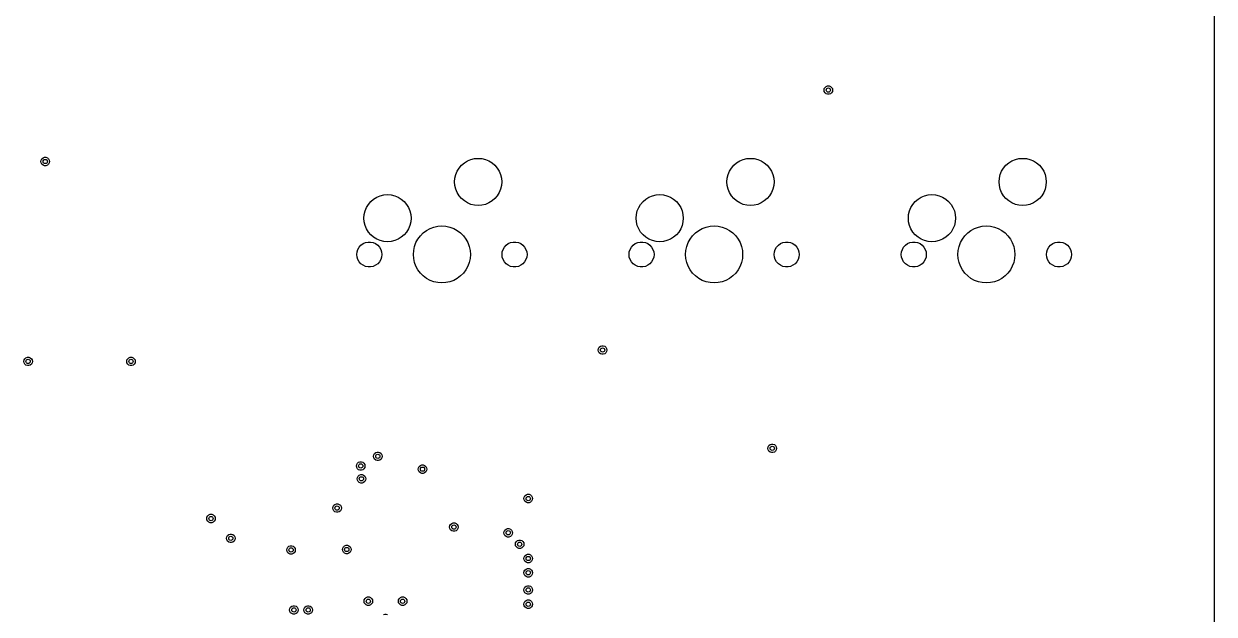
# Model space of a CAD drawing. Extents: x 101 to 518, y -308 to -134.
# Drawn here: x 434.9 to 518.2, y -224 to -182.7 of the extents above; entities that cross this region are included whole.
import ezdxf

# ---------------------------------------------------------------- set-up
doc = ezdxf.new("R2010")
doc.units = 0
doc.layers.add('BLACK', color=7, linetype='CONTINUOUS')

msp = doc.modelspace()

# ---------------------------------------------------------------- linework, layer by layer
at = {"layer": 'BLACK', "linetype": 'CONTINUOUS'}
for p, q in [((518.20974, -141.696311), (518.20974, -265.496311)), ((490.90974, -187.296311), (490.927832, -187.193705)), ((490.927832, -187.398917), (490.90974, -187.296311)), ((490.927832, -187.193705), (490.979927, -187.103475)), ((490.979927, -187.489147), (490.927832, -187.398917)), ((490.979927, -187.103475), (491.05974, -187.036503)), ((491.05974, -187.036503), (491.157646, -187.000869)), ((491.157646, -187.000869), (491.261834, -187.000869)), ((491.261834, -187.000869), (491.35974, -187.036503)), ((491.35974, -187.036503), (491.439553, -187.103475)), ((491.439553, -187.103475), (491.491648, -187.193705)), ((491.491648, -187.398917), (491.439553, -187.489147)), ((491.491648, -187.193705), (491.50974, -187.296311)), ((491.50974, -187.296311), (491.491648, -187.398917)), ((491.05974, -187.556119), (490.979927, -187.489147)), ((491.157646, -187.591753), (491.05974, -187.556119)), ((491.261834, -187.591753), (491.157646, -187.591753)), ((491.35974, -187.556119), (491.261834, -187.591753)), ((491.439553, -187.489147), (491.35974, -187.556119)), ((436.10974, -192.296311), (436.127832, -192.193705)), ((436.127832, -192.398917), (436.10974, -192.296311)), ((436.127832, -192.193705), (436.179927, -192.103475)), ((436.179927, -192.489147), (436.127832, -192.398917)), ((436.179927, -192.103475), (436.25974, -192.036503)), ((436.25974, -192.036503), (436.357646, -192.000869)), ((436.357646, -192.000869), (436.461834, -192.000869)), ((436.461834, -192.000869), (436.55974, -192.036503)), ((436.55974, -192.036503), (436.639553, -192.103475)), ((436.639553, -192.103475), (436.691648, -192.193705)), ((436.691648, -192.398917), (436.639553, -192.489147)), ((436.691648, -192.193705), (436.70974, -192.296311)), ((436.70974, -192.296311), (436.691648, -192.398917)), ((465.540922, -192.559827), (465.737802, -192.391675)), ((465.737802, -192.391675), (465.958564, -192.256392)), ((465.958564, -192.256392), (466.19777, -192.15731)), ((466.19777, -192.15731), (466.449531, -192.096867)), ((466.449531, -192.096867), (466.707648, -192.076553)), ((466.707648, -192.076553), (466.965765, -192.096867)), ((466.965765, -192.096867), (467.217526, -192.15731)), ((467.217526, -192.15731), (467.456732, -192.256392)), ((467.456732, -192.256392), (467.677494, -192.391675)), ((467.677494, -192.391675), (467.874374, -192.559827)), ((484.590922, -192.559827), (484.787802, -192.391675)), ((484.787802, -192.391675), (485.008564, -192.256392)), ((485.008564, -192.256392), (485.24777, -192.15731)), ((485.24777, -192.15731), (485.499531, -192.096867)), ((485.499531, -192.096867), (485.757648, -192.076553)), ((485.757648, -192.076553), (486.015765, -192.096867)), ((486.015765, -192.096867), (486.267526, -192.15731)), ((486.267526, -192.15731), (486.506732, -192.256392)), ((486.506732, -192.256392), (486.727494, -192.391675)), ((486.727494, -192.391675), (486.924374, -192.559827)), ((503.640922, -192.559827), (503.837802, -192.391675)), ((503.837802, -192.391675), (504.058564, -192.256392)), ((504.058564, -192.256392), (504.29777, -192.15731)), ((504.29777, -192.15731), (504.549531, -192.096867)), ((504.549531, -192.096867), (504.807648, -192.076553)), ((504.807648, -192.076553), (505.065765, -192.096867)), ((505.065765, -192.096867), (505.317526, -192.15731)), ((505.317526, -192.15731), (505.556732, -192.256392)), ((505.556732, -192.256392), (505.777494, -192.391675)), ((505.777494, -192.391675), (505.974374, -192.559827)), ((436.25974, -192.556119), (436.179927, -192.489147)), ((436.357646, -192.591753), (436.25974, -192.556119)), ((436.461834, -192.591753), (436.357646, -192.591753)), ((436.55974, -192.556119), (436.461834, -192.591753)), ((436.639553, -192.489147), (436.55974, -192.556119)), ((465.077962, -193.468436), (465.138405, -193.216675)), ((465.138405, -193.216675), (465.237487, -192.977469)), ((465.237487, -192.977469), (465.37277, -192.756707)), ((465.37277, -192.756707), (465.540922, -192.559827)), ((467.874374, -192.559827), (468.042526, -192.756707)), ((468.042526, -192.756707), (468.177809, -192.977469)), ((468.177809, -192.977469), (468.276891, -193.216675)), ((468.276891, -193.216675), (468.337334, -193.468436)), ((484.127962, -193.468436), (484.188405, -193.216675)), ((484.188405, -193.216675), (484.287487, -192.977469)), ((484.287487, -192.977469), (484.42277, -192.756707)), ((484.42277, -192.756707), (484.590922, -192.559827)), ((486.924374, -192.559827), (487.092526, -192.756707)), ((487.092526, -192.756707), (487.227809, -192.977469)), ((487.227809, -192.977469), (487.326891, -193.216675)), ((487.326891, -193.216675), (487.387334, -193.468436)), ((503.177962, -193.468436), (503.238405, -193.216675)), ((503.238405, -193.216675), (503.337487, -192.977469)), ((503.337487, -192.977469), (503.47277, -192.756707)), ((503.47277, -192.756707), (503.640922, -192.559827)), ((505.974374, -192.559827), (506.142526, -192.756707)), ((506.142526, -192.756707), (506.277809, -192.977469)), ((506.277809, -192.977469), (506.376891, -193.216675)), ((506.376891, -193.216675), (506.437334, -193.468436)), ((465.057648, -193.726553), (465.077962, -193.468436)), ((465.077962, -193.98467), (465.057648, -193.726553)), ((465.138405, -194.236431), (465.077962, -193.98467)), ((468.337334, -193.98467), (468.276891, -194.236431)), ((468.337334, -193.468436), (468.357648, -193.726553)), ((468.357648, -193.726553), (468.337334, -193.98467)), ((484.107648, -193.726553), (484.127962, -193.468436)), ((484.127962, -193.98467), (484.107648, -193.726553)), ((484.188405, -194.236431), (484.127962, -193.98467)), ((487.387334, -193.98467), (487.326891, -194.236431)), ((487.387334, -193.468436), (487.407648, -193.726553)), ((487.407648, -193.726553), (487.387334, -193.98467)), ((503.157648, -193.726553), (503.177962, -193.468436)), ((503.177962, -193.98467), (503.157648, -193.726553)), ((503.238405, -194.236431), (503.177962, -193.98467)), ((506.437334, -193.98467), (506.376891, -194.236431)), ((506.437334, -193.468436), (506.457648, -193.726553)), ((506.457648, -193.726553), (506.437334, -193.98467)), ((459.387802, -194.931675), (459.608564, -194.796392)), ((459.608564, -194.796392), (459.84777, -194.69731)), ((459.84777, -194.69731), (460.099531, -194.636867)), ((460.099531, -194.636867), (460.357648, -194.616553)), ((460.357648, -194.616553), (460.615765, -194.636867)), ((460.615765, -194.636867), (460.867526, -194.69731)), ((460.867526, -194.69731), (461.106732, -194.796392)), ((461.106732, -194.796392), (461.327494, -194.931675)), ((465.237487, -194.475637), (465.138405, -194.236431)), ((465.37277, -194.696399), (465.237487, -194.475637)), ((465.540922, -194.893279), (465.37277, -194.696399)), ((465.737802, -195.061431), (465.540922, -194.893279)), ((467.874374, -194.893279), (467.677494, -195.061431)), ((468.042526, -194.696399), (467.874374, -194.893279)), ((468.177809, -194.475637), (468.042526, -194.696399)), ((468.276891, -194.236431), (468.177809, -194.475637)), ((478.437802, -194.931675), (478.658564, -194.796392)), ((478.658564, -194.796392), (478.89777, -194.69731)), ((478.89777, -194.69731), (479.149531, -194.636867)), ((479.149531, -194.636867), (479.407648, -194.616553)), ((479.407648, -194.616553), (479.665765, -194.636867)), ((479.665765, -194.636867), (479.917526, -194.69731)), ((479.917526, -194.69731), (480.156732, -194.796392)), ((480.156732, -194.796392), (480.377494, -194.931675)), ((484.287487, -194.475637), (484.188405, -194.236431)), ((484.42277, -194.696399), (484.287487, -194.475637)), ((484.590922, -194.893279), (484.42277, -194.696399)), ((484.787802, -195.061431), (484.590922, -194.893279)), ((486.924374, -194.893279), (486.727494, -195.061431)), ((487.092526, -194.696399), (486.924374, -194.893279)), ((487.227809, -194.475637), (487.092526, -194.696399)), ((487.326891, -194.236431), (487.227809, -194.475637)), ((497.487802, -194.931675), (497.708564, -194.796392)), ((497.708564, -194.796392), (497.94777, -194.69731)), ((497.94777, -194.69731), (498.199531, -194.636867)), ((498.199531, -194.636867), (498.457648, -194.616553)), ((498.457648, -194.616553), (498.715765, -194.636867)), ((498.715765, -194.636867), (498.967526, -194.69731)), ((498.967526, -194.69731), (499.206732, -194.796392)), ((499.206732, -194.796392), (499.427494, -194.931675)), ((503.337487, -194.475637), (503.238405, -194.236431)), ((503.47277, -194.696399), (503.337487, -194.475637)), ((503.640922, -194.893279), (503.47277, -194.696399)), ((503.837802, -195.061431), (503.640922, -194.893279)), ((505.974374, -194.893279), (505.777494, -195.061431)), ((506.142526, -194.696399), (505.974374, -194.893279)), ((506.277809, -194.475637), (506.142526, -194.696399)), ((506.376891, -194.236431), (506.277809, -194.475637)), ((458.788405, -195.756675), (458.887487, -195.517469)), ((458.887487, -195.517469), (459.02277, -195.296707)), ((459.02277, -195.296707), (459.190922, -195.099827)), ((459.190922, -195.099827), (459.387802, -194.931675)), ((461.327494, -194.931675), (461.524374, -195.099827)), ((461.524374, -195.099827), (461.692526, -195.296707)), ((461.692526, -195.296707), (461.827809, -195.517469)), ((461.827809, -195.517469), (461.926891, -195.756675)), ((465.958564, -195.196714), (465.737802, -195.061431)), ((466.19777, -195.295796), (465.958564, -195.196714)), ((466.449531, -195.356239), (466.19777, -195.295796)), ((466.707648, -195.376553), (466.449531, -195.356239)), ((466.965765, -195.356239), (466.707648, -195.376553)), ((467.217526, -195.295796), (466.965765, -195.356239)), ((467.456732, -195.196714), (467.217526, -195.295796)), ((467.677494, -195.061431), (467.456732, -195.196714)), ((477.838405, -195.756675), (477.937487, -195.517469)), ((477.937487, -195.517469), (478.07277, -195.296707)), ((478.07277, -195.296707), (478.240922, -195.099827)), ((478.240922, -195.099827), (478.437802, -194.931675)), ((480.377494, -194.931675), (480.574374, -195.099827)), ((480.574374, -195.099827), (480.742526, -195.296707)), ((480.742526, -195.296707), (480.877809, -195.517469)), ((480.877809, -195.517469), (480.976891, -195.756675)), ((485.008564, -195.196714), (484.787802, -195.061431)), ((485.24777, -195.295796), (485.008564, -195.196714)), ((485.499531, -195.356239), (485.24777, -195.295796)), ((485.757648, -195.376553), (485.499531, -195.356239)), ((486.015765, -195.356239), (485.757648, -195.376553)), ((486.267526, -195.295796), (486.015765, -195.356239)), ((486.506732, -195.196714), (486.267526, -195.295796)), ((486.727494, -195.061431), (486.506732, -195.196714)), ((496.888405, -195.756675), (496.987487, -195.517469)), ((496.987487, -195.517469), (497.12277, -195.296707)), ((497.12277, -195.296707), (497.290922, -195.099827)), ((497.290922, -195.099827), (497.487802, -194.931675)), ((499.427494, -194.931675), (499.624374, -195.099827)), ((499.624374, -195.099827), (499.792526, -195.296707)), ((499.792526, -195.296707), (499.927809, -195.517469)), ((499.927809, -195.517469), (500.026891, -195.756675)), ((504.058564, -195.196714), (503.837802, -195.061431)), ((504.29777, -195.295796), (504.058564, -195.196714)), ((504.549531, -195.356239), (504.29777, -195.295796)), ((504.807648, -195.376553), (504.549531, -195.356239)), ((505.065765, -195.356239), (504.807648, -195.376553)), ((505.317526, -195.295796), (505.065765, -195.356239)), ((505.556732, -195.196714), (505.317526, -195.295796)), ((505.777494, -195.061431), (505.556732, -195.196714)), ((458.707648, -196.266553), (458.727962, -196.008436)), ((458.727962, -196.52467), (458.707648, -196.266553)), ((458.727962, -196.008436), (458.788405, -195.756675)), ((458.788405, -196.776431), (458.727962, -196.52467)), ((461.926891, -195.756675), (461.987334, -196.008436)), ((461.987334, -196.52467), (461.926891, -196.776431)), ((461.987334, -196.008436), (462.007648, -196.266553)), ((462.007648, -196.266553), (461.987334, -196.52467)), ((477.757648, -196.266553), (477.777962, -196.008436)), ((477.777962, -196.52467), (477.757648, -196.266553)), ((477.777962, -196.008436), (477.838405, -195.756675)), ((477.838405, -196.776431), (477.777962, -196.52467)), ((480.976891, -195.756675), (481.037334, -196.008436)), ((481.037334, -196.52467), (480.976891, -196.776431)), ((481.037334, -196.008436), (481.057648, -196.266553)), ((481.057648, -196.266553), (481.037334, -196.52467)), ((496.807648, -196.266553), (496.827962, -196.008436)), ((496.827962, -196.52467), (496.807648, -196.266553)), ((496.827962, -196.008436), (496.888405, -195.756675)), ((496.888405, -196.776431), (496.827962, -196.52467)), ((500.026891, -195.756675), (500.087334, -196.008436)), ((500.087334, -196.52467), (500.026891, -196.776431)), ((500.087334, -196.008436), (500.107648, -196.266553)), ((500.107648, -196.266553), (500.087334, -196.52467)), ((458.887487, -197.015637), (458.788405, -196.776431)), ((459.02277, -197.236399), (458.887487, -197.015637)), ((459.190922, -197.433279), (459.02277, -197.236399)), ((461.692526, -197.236399), (461.524374, -197.433279)), ((461.827809, -197.015637), (461.692526, -197.236399)), ((461.926891, -196.776431), (461.827809, -197.015637)), ((462.660759, -197.500826), (462.861921, -197.299664)), ((462.861921, -197.299664), (463.089664, -197.129178)), ((463.089664, -197.129178), (463.339352, -196.992838)), ((463.339352, -196.992838), (463.605901, -196.89342)), ((463.605901, -196.89342), (463.883886, -196.832948)), ((463.883886, -196.832948), (464.167648, -196.812653)), ((464.167648, -196.812653), (464.45141, -196.832948)), ((464.45141, -196.832948), (464.729395, -196.89342)), ((464.729395, -196.89342), (464.995944, -196.992838)), ((464.995944, -196.992838), (465.245632, -197.129178)), ((465.245632, -197.129178), (465.473375, -197.299664)), ((465.473375, -197.299664), (465.674537, -197.500826)), ((477.937487, -197.015637), (477.838405, -196.776431)), ((478.07277, -197.236399), (477.937487, -197.015637)), ((478.240922, -197.433279), (478.07277, -197.236399)), ((480.742526, -197.236399), (480.574374, -197.433279)), ((480.877809, -197.015637), (480.742526, -197.236399)), ((480.976891, -196.776431), (480.877809, -197.015637)), ((481.710759, -197.500826), (481.911921, -197.299664)), ((481.911921, -197.299664), (482.139664, -197.129178)), ((482.139664, -197.129178), (482.389352, -196.992838)), ((482.389352, -196.992838), (482.655901, -196.89342)), ((482.655901, -196.89342), (482.933886, -196.832948)), ((482.933886, -196.832948), (483.217648, -196.812653)), ((483.217648, -196.812653), (483.50141, -196.832948)), ((483.50141, -196.832948), (483.779395, -196.89342)), ((483.779395, -196.89342), (484.045944, -196.992838)), ((484.045944, -196.992838), (484.295632, -197.129178)), ((484.295632, -197.129178), (484.523375, -197.299664)), ((484.523375, -197.299664), (484.724537, -197.500826)), ((496.987487, -197.015637), (496.888405, -196.776431)), ((497.12277, -197.236399), (496.987487, -197.015637)), ((497.290922, -197.433279), (497.12277, -197.236399)), ((499.792526, -197.236399), (499.624374, -197.433279)), ((499.927809, -197.015637), (499.792526, -197.236399)), ((500.026891, -196.776431), (499.927809, -197.015637)), ((500.760759, -197.500826), (500.961921, -197.299664)), ((500.961921, -197.299664), (501.189664, -197.129178)), ((501.189664, -197.129178), (501.439352, -196.992838)), ((501.439352, -196.992838), (501.705901, -196.89342)), ((501.705901, -196.89342), (501.983886, -196.832948)), ((501.983886, -196.832948), (502.267648, -196.812653)), ((502.267648, -196.812653), (502.55141, -196.832948)), ((502.55141, -196.832948), (502.829395, -196.89342)), ((502.829395, -196.89342), (503.095944, -196.992838)), ((503.095944, -196.992838), (503.345632, -197.129178)), ((503.345632, -197.129178), (503.573375, -197.299664)), ((503.573375, -197.299664), (503.774537, -197.500826)), ((458.379758, -198.292241), (458.502159, -198.156301)), ((458.502159, -198.156301), (458.650148, -198.048781)), ((458.650148, -198.048781), (458.817258, -197.974379)), ((458.817258, -197.974379), (458.996186, -197.936346)), ((458.996186, -197.936346), (459.17911, -197.936346)), ((459.17911, -197.936346), (459.358038, -197.974379)), ((459.387802, -197.601431), (459.190922, -197.433279)), ((459.358038, -197.974379), (459.525148, -198.048781)), ((459.608564, -197.736714), (459.387802, -197.601431)), ((459.525148, -198.048781), (459.673137, -198.156301)), ((459.84777, -197.835796), (459.608564, -197.736714)), ((459.673137, -198.156301), (459.795538, -198.292241)), ((460.099531, -197.896239), (459.84777, -197.835796)), ((460.357648, -197.916553), (460.099531, -197.896239)), ((460.615765, -197.896239), (460.357648, -197.916553)), ((460.867526, -197.835796), (460.615765, -197.896239)), ((461.106732, -197.736714), (460.867526, -197.835796)), ((461.327494, -197.601431), (461.106732, -197.736714)), ((461.524374, -197.433279), (461.327494, -197.601431)), ((462.194043, -198.522791), (462.254515, -198.244806)), ((462.254515, -198.244806), (462.353933, -197.978257)), ((462.353933, -197.978257), (462.490273, -197.728569)), ((462.490273, -197.728569), (462.660759, -197.500826)), ((465.674537, -197.500826), (465.845023, -197.728569)), ((465.845023, -197.728569), (465.981363, -197.978257)), ((465.981363, -197.978257), (466.080781, -198.244806)), ((466.080781, -198.244806), (466.141253, -198.522791)), ((468.539758, -198.292241), (468.662159, -198.156301)), ((468.662159, -198.156301), (468.810148, -198.048781)), ((468.810148, -198.048781), (468.977258, -197.974379)), ((468.977258, -197.974379), (469.156186, -197.936346)), ((469.156186, -197.936346), (469.33911, -197.936346)), ((469.33911, -197.936346), (469.518038, -197.974379)), ((469.518038, -197.974379), (469.685148, -198.048781)), ((469.685148, -198.048781), (469.833137, -198.156301)), ((469.833137, -198.156301), (469.955538, -198.292241)), ((477.429758, -198.292241), (477.552159, -198.156301)), ((477.552159, -198.156301), (477.700148, -198.048781)), ((477.700148, -198.048781), (477.867258, -197.974379)), ((477.867258, -197.974379), (478.046186, -197.936346)), ((478.046186, -197.936346), (478.22911, -197.936346)), ((478.22911, -197.936346), (478.408038, -197.974379)), ((478.437802, -197.601431), (478.240922, -197.433279)), ((478.408038, -197.974379), (478.575148, -198.048781)), ((478.658564, -197.736714), (478.437802, -197.601431)), ((478.575148, -198.048781), (478.723137, -198.156301)), ((478.89777, -197.835796), (478.658564, -197.736714)), ((478.723137, -198.156301), (478.845538, -198.292241)), ((479.149531, -197.896239), (478.89777, -197.835796)), ((479.407648, -197.916553), (479.149531, -197.896239)), ((479.665765, -197.896239), (479.407648, -197.916553)), ((479.917526, -197.835796), (479.665765, -197.896239)), ((480.156732, -197.736714), (479.917526, -197.835796)), ((480.377494, -197.601431), (480.156732, -197.736714)), ((480.574374, -197.433279), (480.377494, -197.601431)), ((481.244043, -198.522791), (481.304515, -198.244806)), ((481.304515, -198.244806), (481.403933, -197.978257)), ((481.403933, -197.978257), (481.540273, -197.728569)), ((481.540273, -197.728569), (481.710759, -197.500826)), ((484.724537, -197.500826), (484.895023, -197.728569)), ((484.895023, -197.728569), (485.031363, -197.978257)), ((485.031363, -197.978257), (485.130781, -198.244806)), ((485.130781, -198.244806), (485.191253, -198.522791)), ((487.589758, -198.292241), (487.712159, -198.156301)), ((487.712159, -198.156301), (487.860148, -198.048781)), ((487.860148, -198.048781), (488.027258, -197.974379)), ((488.027258, -197.974379), (488.206186, -197.936346)), ((488.206186, -197.936346), (488.38911, -197.936346)), ((488.38911, -197.936346), (488.568038, -197.974379)), ((488.568038, -197.974379), (488.735148, -198.048781)), ((488.735148, -198.048781), (488.883137, -198.156301)), ((488.883137, -198.156301), (489.005538, -198.292241)), ((496.479758, -198.292241), (496.602159, -198.156301)), ((496.602159, -198.156301), (496.750148, -198.048781)), ((496.750148, -198.048781), (496.917258, -197.974379)), ((496.917258, -197.974379), (497.096186, -197.936346)), ((497.096186, -197.936346), (497.27911, -197.936346)), ((497.27911, -197.936346), (497.458038, -197.974379)), ((497.487802, -197.601431), (497.290922, -197.433279)), ((497.458038, -197.974379), (497.625148, -198.048781)), ((497.708564, -197.736714), (497.487802, -197.601431)), ((497.625148, -198.048781), (497.773137, -198.156301)), ((497.94777, -197.835796), (497.708564, -197.736714)), ((497.773137, -198.156301), (497.895538, -198.292241)), ((498.199531, -197.896239), (497.94777, -197.835796)), ((498.457648, -197.916553), (498.199531, -197.896239)), ((498.715765, -197.896239), (498.457648, -197.916553)), ((498.967526, -197.835796), (498.715765, -197.896239)), ((499.206732, -197.736714), (498.967526, -197.835796)), ((499.427494, -197.601431), (499.206732, -197.736714)), ((499.624374, -197.433279), (499.427494, -197.601431)), ((500.294043, -198.522791), (500.354515, -198.244806)), ((500.354515, -198.244806), (500.453933, -197.978257)), ((500.453933, -197.978257), (500.590273, -197.728569)), ((500.590273, -197.728569), (500.760759, -197.500826)), ((503.774537, -197.500826), (503.945023, -197.728569)), ((503.945023, -197.728569), (504.081363, -197.978257)), ((504.081363, -197.978257), (504.180781, -198.244806)), ((504.180781, -198.244806), (504.241253, -198.522791)), ((506.639758, -198.292241), (506.762159, -198.156301)), ((506.762159, -198.156301), (506.910148, -198.048781)), ((506.910148, -198.048781), (507.077258, -197.974379)), ((507.077258, -197.974379), (507.256186, -197.936346)), ((507.256186, -197.936346), (507.43911, -197.936346)), ((507.43911, -197.936346), (507.618038, -197.974379)), ((507.618038, -197.974379), (507.785148, -198.048781)), ((507.785148, -198.048781), (507.933137, -198.156301)), ((507.933137, -198.156301), (508.055538, -198.292241)), ((458.212648, -198.806553), (458.231769, -198.62463)), ((458.231769, -198.988476), (458.212648, -198.806553)), ((458.231769, -198.62463), (458.288296, -198.450658)), ((458.288296, -199.162448), (458.231769, -198.988476)), ((458.288296, -198.450658), (458.379758, -198.292241)), ((459.795538, -198.292241), (459.887, -198.450658)), ((459.887, -198.450658), (459.943527, -198.62463)), ((459.943527, -198.988476), (459.887, -199.162448)), ((459.943527, -198.62463), (459.962648, -198.806553)), ((459.962648, -198.806553), (459.943527, -198.988476)), ((462.173748, -198.806553), (462.194043, -198.522791)), ((462.194043, -199.090315), (462.173748, -198.806553)), ((466.141253, -198.522791), (466.161548, -198.806553)), ((466.161548, -198.806553), (466.141253, -199.090315)), ((468.372648, -198.806553), (468.391769, -198.62463)), ((468.391769, -198.988476), (468.372648, -198.806553)), ((468.391769, -198.62463), (468.448296, -198.450658)), ((468.448296, -199.162448), (468.391769, -198.988476)), ((468.448296, -198.450658), (468.539758, -198.292241)), ((469.955538, -198.292241), (470.047, -198.450658)), ((470.047, -198.450658), (470.103527, -198.62463)), ((470.103527, -198.988476), (470.047, -199.162448)), ((470.103527, -198.62463), (470.122648, -198.806553)), ((470.122648, -198.806553), (470.103527, -198.988476)), ((477.262648, -198.806553), (477.281769, -198.62463)), ((477.281769, -198.988476), (477.262648, -198.806553)), ((477.281769, -198.62463), (477.338296, -198.450658)), ((477.338296, -199.162448), (477.281769, -198.988476)), ((477.338296, -198.450658), (477.429758, -198.292241)), ((478.845538, -198.292241), (478.937, -198.450658)), ((478.937, -198.450658), (478.993527, -198.62463)), ((478.993527, -198.988476), (478.937, -199.162448)), ((478.993527, -198.62463), (479.012648, -198.806553)), ((479.012648, -198.806553), (478.993527, -198.988476)), ((481.223748, -198.806553), (481.244043, -198.522791)), ((481.244043, -199.090315), (481.223748, -198.806553)), ((485.191253, -198.522791), (485.211548, -198.806553)), ((485.211548, -198.806553), (485.191253, -199.090315)), ((487.422648, -198.806553), (487.441769, -198.62463)), ((487.441769, -198.988476), (487.422648, -198.806553)), ((487.441769, -198.62463), (487.498296, -198.450658)), ((487.498296, -199.162448), (487.441769, -198.988476)), ((487.498296, -198.450658), (487.589758, -198.292241)), ((489.005538, -198.292241), (489.097, -198.450658)), ((489.097, -198.450658), (489.153527, -198.62463)), ((489.153527, -198.988476), (489.097, -199.162448)), ((489.153527, -198.62463), (489.172648, -198.806553)), ((489.172648, -198.806553), (489.153527, -198.988476)), ((496.312648, -198.806553), (496.331769, -198.62463)), ((496.331769, -198.988476), (496.312648, -198.806553)), ((496.331769, -198.62463), (496.388296, -198.450658)), ((496.388296, -199.162448), (496.331769, -198.988476)), ((496.388296, -198.450658), (496.479758, -198.292241)), ((497.895538, -198.292241), (497.987, -198.450658)), ((497.987, -198.450658), (498.043527, -198.62463)), ((498.043527, -198.988476), (497.987, -199.162448)), ((498.043527, -198.62463), (498.062648, -198.806553)), ((498.062648, -198.806553), (498.043527, -198.988476)), ((500.273748, -198.806553), (500.294043, -198.522791)), ((500.294043, -199.090315), (500.273748, -198.806553)), ((504.241253, -198.522791), (504.261548, -198.806553)), ((504.261548, -198.806553), (504.241253, -199.090315)), ((506.472648, -198.806553), (506.491769, -198.62463)), ((506.491769, -198.988476), (506.472648, -198.806553)), ((506.491769, -198.62463), (506.548296, -198.450658)), ((506.548296, -199.162448), (506.491769, -198.988476)), ((506.548296, -198.450658), (506.639758, -198.292241)), ((508.055538, -198.292241), (508.147, -198.450658)), ((508.147, -198.450658), (508.203527, -198.62463)), ((508.203527, -198.988476), (508.147, -199.162448)), ((508.203527, -198.62463), (508.222648, -198.806553)), ((508.222648, -198.806553), (508.203527, -198.988476)), ((458.379758, -199.320865), (458.288296, -199.162448)), ((458.502159, -199.456805), (458.379758, -199.320865)), ((458.650148, -199.564325), (458.502159, -199.456805)), ((458.817258, -199.638727), (458.650148, -199.564325)), ((458.996186, -199.67676), (458.817258, -199.638727)), ((459.17911, -199.67676), (458.996186, -199.67676)), ((459.358038, -199.638727), (459.17911, -199.67676)), ((459.525148, -199.564325), (459.358038, -199.638727)), ((459.673137, -199.456805), (459.525148, -199.564325)), ((459.795538, -199.320865), (459.673137, -199.456805)), ((459.887, -199.162448), (459.795538, -199.320865)), ((462.254515, -199.3683), (462.194043, -199.090315)), ((462.353933, -199.634849), (462.254515, -199.3683)), ((462.490273, -199.884537), (462.353933, -199.634849)), ((462.660759, -200.11228), (462.490273, -199.884537)), ((465.845023, -199.884537), (465.674537, -200.11228)), ((465.981363, -199.634849), (465.845023, -199.884537)), ((466.080781, -199.3683), (465.981363, -199.634849)), ((466.141253, -199.090315), (466.080781, -199.3683)), ((468.539758, -199.320865), (468.448296, -199.162448)), ((468.662159, -199.456805), (468.539758, -199.320865)), ((468.810148, -199.564325), (468.662159, -199.456805)), ((468.977258, -199.638727), (468.810148, -199.564325)), ((469.156186, -199.67676), (468.977258, -199.638727)), ((469.33911, -199.67676), (469.156186, -199.67676)), ((469.518038, -199.638727), (469.33911, -199.67676)), ((469.685148, -199.564325), (469.518038, -199.638727)), ((469.833137, -199.456805), (469.685148, -199.564325)), ((469.955538, -199.320865), (469.833137, -199.456805)), ((470.047, -199.162448), (469.955538, -199.320865)), ((477.429758, -199.320865), (477.338296, -199.162448)), ((477.552159, -199.456805), (477.429758, -199.320865)), ((477.700148, -199.564325), (477.552159, -199.456805)), ((477.867258, -199.638727), (477.700148, -199.564325)), ((478.046186, -199.67676), (477.867258, -199.638727)), ((478.22911, -199.67676), (478.046186, -199.67676)), ((478.408038, -199.638727), (478.22911, -199.67676)), ((478.575148, -199.564325), (478.408038, -199.638727)), ((478.723137, -199.456805), (478.575148, -199.564325)), ((478.845538, -199.320865), (478.723137, -199.456805)), ((478.937, -199.162448), (478.845538, -199.320865)), ((481.304515, -199.3683), (481.244043, -199.090315)), ((481.403933, -199.634849), (481.304515, -199.3683)), ((481.540273, -199.884537), (481.403933, -199.634849)), ((481.710759, -200.11228), (481.540273, -199.884537)), ((484.895023, -199.884537), (484.724537, -200.11228)), ((485.031363, -199.634849), (484.895023, -199.884537)), ((485.130781, -199.3683), (485.031363, -199.634849)), ((485.191253, -199.090315), (485.130781, -199.3683)), ((487.589758, -199.320865), (487.498296, -199.162448)), ((487.712159, -199.456805), (487.589758, -199.320865)), ((487.860148, -199.564325), (487.712159, -199.456805)), ((488.027258, -199.638727), (487.860148, -199.564325)), ((488.206186, -199.67676), (488.027258, -199.638727)), ((488.38911, -199.67676), (488.206186, -199.67676)), ((488.568038, -199.638727), (488.38911, -199.67676)), ((488.735148, -199.564325), (488.568038, -199.638727)), ((488.883137, -199.456805), (488.735148, -199.564325)), ((489.005538, -199.320865), (488.883137, -199.456805)), ((489.097, -199.162448), (489.005538, -199.320865)), ((496.479758, -199.320865), (496.388296, -199.162448)), ((496.602159, -199.456805), (496.479758, -199.320865)), ((496.750148, -199.564325), (496.602159, -199.456805)), ((496.917258, -199.638727), (496.750148, -199.564325)), ((497.096186, -199.67676), (496.917258, -199.638727)), ((497.27911, -199.67676), (497.096186, -199.67676)), ((497.458038, -199.638727), (497.27911, -199.67676)), ((497.625148, -199.564325), (497.458038, -199.638727)), ((497.773137, -199.456805), (497.625148, -199.564325)), ((497.895538, -199.320865), (497.773137, -199.456805)), ((497.987, -199.162448), (497.895538, -199.320865)), ((500.354515, -199.3683), (500.294043, -199.090315)), ((500.453933, -199.634849), (500.354515, -199.3683)), ((500.590273, -199.884537), (500.453933, -199.634849)), ((500.760759, -200.11228), (500.590273, -199.884537)), ((503.945023, -199.884537), (503.774537, -200.11228)), ((504.081363, -199.634849), (503.945023, -199.884537)), ((504.180781, -199.3683), (504.081363, -199.634849)), ((504.241253, -199.090315), (504.180781, -199.3683)), ((506.639758, -199.320865), (506.548296, -199.162448)), ((506.762159, -199.456805), (506.639758, -199.320865)), ((506.910148, -199.564325), (506.762159, -199.456805)), ((507.077258, -199.638727), (506.910148, -199.564325)), ((507.256186, -199.67676), (507.077258, -199.638727)), ((507.43911, -199.67676), (507.256186, -199.67676)), ((507.618038, -199.638727), (507.43911, -199.67676)), ((507.785148, -199.564325), (507.618038, -199.638727)), ((507.933137, -199.456805), (507.785148, -199.564325)), ((508.055538, -199.320865), (507.933137, -199.456805)), ((508.147, -199.162448), (508.055538, -199.320865)), ((462.861921, -200.313442), (462.660759, -200.11228)), ((463.089664, -200.483928), (462.861921, -200.313442)), ((463.339352, -200.620268), (463.089664, -200.483928)), ((463.605901, -200.719686), (463.339352, -200.620268)), ((463.883886, -200.780158), (463.605901, -200.719686)), ((464.729395, -200.719686), (464.45141, -200.780158)), ((464.995944, -200.620268), (464.729395, -200.719686)), ((465.245632, -200.483928), (464.995944, -200.620268)), ((465.473375, -200.313442), (465.245632, -200.483928)), ((465.674537, -200.11228), (465.473375, -200.313442)), ((481.911921, -200.313442), (481.710759, -200.11228)), ((482.139664, -200.483928), (481.911921, -200.313442)), ((482.389352, -200.620268), (482.139664, -200.483928)), ((482.655901, -200.719686), (482.389352, -200.620268)), ((482.933886, -200.780158), (482.655901, -200.719686)), ((483.779395, -200.719686), (483.50141, -200.780158)), ((484.045944, -200.620268), (483.779395, -200.719686)), ((484.295632, -200.483928), (484.045944, -200.620268)), ((484.523375, -200.313442), (484.295632, -200.483928)), ((484.724537, -200.11228), (484.523375, -200.313442)), ((500.961921, -200.313442), (500.760759, -200.11228)), ((501.189664, -200.483928), (500.961921, -200.313442)), ((501.439352, -200.620268), (501.189664, -200.483928)), ((501.705901, -200.719686), (501.439352, -200.620268)), ((501.983886, -200.780158), (501.705901, -200.719686)), ((502.829395, -200.719686), (502.55141, -200.780158)), ((503.095944, -200.620268), (502.829395, -200.719686)), ((503.345632, -200.483928), (503.095944, -200.620268)), ((503.573375, -200.313442), (503.345632, -200.483928)), ((503.774537, -200.11228), (503.573375, -200.313442)), ((464.167648, -200.800453), (463.883886, -200.780158)), ((464.45141, -200.780158), (464.167648, -200.800453)), ((483.217648, -200.800453), (482.933886, -200.780158)), ((483.50141, -200.780158), (483.217648, -200.800453)), ((502.267648, -200.800453), (501.983886, -200.780158)), ((502.55141, -200.780158), (502.267648, -200.800453)), ((475.10974, -205.496311), (475.127832, -205.393705)), ((475.127832, -205.598917), (475.10974, -205.496311)), ((475.127832, -205.393705), (475.179927, -205.303475)), ((475.179927, -205.689147), (475.127832, -205.598917)), ((475.179927, -205.303475), (475.25974, -205.236503)), ((475.25974, -205.756119), (475.179927, -205.689147)), ((475.25974, -205.236503), (475.357646, -205.200869)), ((475.357646, -205.200869), (475.461834, -205.200869)), ((475.461834, -205.200869), (475.55974, -205.236503)), ((475.55974, -205.236503), (475.639553, -205.303475)), ((475.639553, -205.689147), (475.55974, -205.756119)), ((475.639553, -205.303475), (475.691648, -205.393705)), ((475.691648, -205.598917), (475.639553, -205.689147)), ((475.691648, -205.393705), (475.70974, -205.496311)), ((475.70974, -205.496311), (475.691648, -205.598917)), ((434.90974, -206.296311), (434.927832, -206.193705)), ((434.927832, -206.398917), (434.90974, -206.296311)), ((434.927832, -206.193705), (434.979927, -206.103475)), ((434.979927, -206.489147), (434.927832, -206.398917)), ((434.979927, -206.103475), (435.05974, -206.036503)), ((435.05974, -206.556119), (434.979927, -206.489147)), ((435.05974, -206.036503), (435.157646, -206.000869)), ((435.157646, -206.591753), (435.05974, -206.556119)), ((435.157646, -206.000869), (435.261834, -206.000869)), ((435.261834, -206.000869), (435.35974, -206.036503)), ((435.35974, -206.556119), (435.261834, -206.591753)), ((435.35974, -206.036503), (435.439553, -206.103475)), ((435.439553, -206.489147), (435.35974, -206.556119)), ((435.439553, -206.103475), (435.491648, -206.193705)), ((435.491648, -206.398917), (435.439553, -206.489147)), ((435.491648, -206.193705), (435.50974, -206.296311)), ((435.50974, -206.296311), (435.491648, -206.398917)), ((442.10974, -206.296311), (442.127832, -206.193705)), ((442.127832, -206.398917), (442.10974, -206.296311)), ((442.127832, -206.193705), (442.179927, -206.103475)), ((442.179927, -206.489147), (442.127832, -206.398917)), ((442.179927, -206.103475), (442.25974, -206.036503)), ((442.25974, -206.556119), (442.179927, -206.489147)), ((442.25974, -206.036503), (442.357646, -206.000869)), ((442.357646, -206.591753), (442.25974, -206.556119)), ((442.357646, -206.000869), (442.461834, -206.000869)), ((442.461834, -206.000869), (442.55974, -206.036503)), ((442.55974, -206.556119), (442.461834, -206.591753)), ((442.55974, -206.036503), (442.639553, -206.103475)), ((442.639553, -206.489147), (442.55974, -206.556119)), ((442.639553, -206.103475), (442.691648, -206.193705)), ((442.691648, -206.398917), (442.639553, -206.489147)), ((442.691648, -206.193705), (442.70974, -206.296311)), ((442.70974, -206.296311), (442.691648, -206.398917)), ((475.357646, -205.791753), (475.25974, -205.756119)), ((475.461834, -205.791753), (475.357646, -205.791753)), ((475.55974, -205.756119), (475.461834, -205.791753)), ((435.261834, -206.591753), (435.157646, -206.591753)), ((442.461834, -206.591753), (442.357646, -206.591753)), ((486.982183, -212.382268), (487.000275, -212.279662)), ((487.000275, -212.484874), (486.982183, -212.382268)), ((487.000275, -212.279662), (487.05237, -212.189432)), ((487.05237, -212.189432), (487.132183, -212.12246)), ((487.132183, -212.12246), (487.230089, -212.086826)), ((487.230089, -212.086826), (487.334277, -212.086826)), ((487.334277, -212.086826), (487.432183, -212.12246)), ((487.432183, -212.12246), (487.511996, -212.189432)), ((487.511996, -212.189432), (487.564091, -212.279662)), ((487.564091, -212.279662), (487.582183, -212.382268)), ((487.582183, -212.382268), (487.564091, -212.484874)), ((459.382648, -212.94026), (459.40074, -212.837654)), ((459.40074, -213.042866), (459.382648, -212.94026)), ((459.40074, -212.837654), (459.452835, -212.747424)), ((459.452835, -213.133096), (459.40074, -213.042866)), ((459.452835, -212.747424), (459.532648, -212.680452)), ((459.532648, -213.200068), (459.452835, -213.133096)), ((459.532648, -212.680452), (459.630554, -212.644818)), ((459.630554, -213.235702), (459.532648, -213.200068)), ((459.630554, -212.644818), (459.734742, -212.644818)), ((459.734742, -213.235702), (459.630554, -213.235702)), ((459.734742, -212.644818), (459.832648, -212.680452)), ((459.832648, -213.200068), (459.734742, -213.235702)), ((459.832648, -212.680452), (459.912461, -212.747424)), ((459.912461, -213.133096), (459.832648, -213.200068)), ((459.912461, -212.747424), (459.964556, -212.837654)), ((459.964556, -213.042866), (459.912461, -213.133096)), ((459.964556, -212.837654), (459.982648, -212.94026)), ((459.982648, -212.94026), (459.964556, -213.042866)), ((487.05237, -212.575104), (487.000275, -212.484874)), ((487.132183, -212.642076), (487.05237, -212.575104)), ((487.230089, -212.67771), (487.132183, -212.642076)), ((487.334277, -212.67771), (487.230089, -212.67771)), ((487.432183, -212.642076), (487.334277, -212.67771)), ((487.511996, -212.575104), (487.432183, -212.642076)), ((487.564091, -212.484874), (487.511996, -212.575104)), ((458.18474, -213.61526), (458.202832, -213.512654)), ((458.202832, -213.717866), (458.18474, -213.61526)), ((458.202832, -213.512654), (458.254927, -213.422424)), ((458.254927, -213.808096), (458.202832, -213.717866)), ((458.254927, -213.422424), (458.33474, -213.355452)), ((458.33474, -213.875068), (458.254927, -213.808096)), ((458.33474, -213.355452), (458.432646, -213.319818)), ((458.432646, -213.910702), (458.33474, -213.875068)), ((458.432646, -213.319818), (458.536834, -213.319818)), ((458.536834, -213.910702), (458.432646, -213.910702)), ((458.536834, -213.319818), (458.63474, -213.355452)), ((458.63474, -213.875068), (458.536834, -213.910702)), ((458.63474, -213.355452), (458.714553, -213.422424)), ((458.714553, -213.808096), (458.63474, -213.875068)), ((458.714553, -213.422424), (458.766648, -213.512654)), ((458.766648, -213.717866), (458.714553, -213.808096)), ((458.766648, -213.512654), (458.78474, -213.61526)), ((458.78474, -213.61526), (458.766648, -213.717866)), ((462.50974, -213.84026), (462.527832, -213.737654)), ((462.527832, -213.942866), (462.50974, -213.84026)), ((462.527832, -213.737654), (462.579927, -213.647424)), ((462.579927, -214.033096), (462.527832, -213.942866)), ((462.579927, -213.647424), (462.65974, -213.580452)), ((462.65974, -214.100068), (462.579927, -214.033096)), ((462.65974, -213.580452), (462.757646, -213.544818)), ((462.757646, -213.544818), (462.861834, -213.544818)), ((462.861834, -213.544818), (462.95974, -213.580452)), ((462.95974, -213.580452), (463.039553, -213.647424)), ((463.039553, -214.033096), (462.95974, -214.100068)), ((463.039553, -213.647424), (463.091648, -213.737654)), ((463.091648, -213.942866), (463.039553, -214.033096)), ((463.091648, -213.737654), (463.10974, -213.84026)), ((463.10974, -213.84026), (463.091648, -213.942866)), ((458.23474, -214.51526), (458.252832, -214.412654)), ((458.252832, -214.617866), (458.23474, -214.51526)), ((458.252832, -214.412654), (458.304927, -214.322424)), ((458.304927, -214.708096), (458.252832, -214.617866)), ((458.304927, -214.322424), (458.38474, -214.255452)), ((458.38474, -214.775068), (458.304927, -214.708096)), ((458.38474, -214.255452), (458.482646, -214.219818)), ((458.482646, -214.810702), (458.38474, -214.775068)), ((458.482646, -214.219818), (458.586834, -214.219818)), ((458.586834, -214.810702), (458.482646, -214.810702)), ((458.586834, -214.219818), (458.68474, -214.255452)), ((458.68474, -214.775068), (458.586834, -214.810702)), ((458.68474, -214.255452), (458.764553, -214.322424)), ((458.764553, -214.708096), (458.68474, -214.775068)), ((458.764553, -214.322424), (458.816648, -214.412654)), ((458.816648, -214.617866), (458.764553, -214.708096)), ((458.816648, -214.412654), (458.83474, -214.51526)), ((458.83474, -214.51526), (458.816648, -214.617866)), ((462.757646, -214.135702), (462.65974, -214.100068)), ((462.861834, -214.135702), (462.757646, -214.135702)), ((462.95974, -214.100068), (462.861834, -214.135702)), ((469.927832, -215.793705), (469.979927, -215.703475)), ((469.979927, -215.703475), (470.05974, -215.636503)), ((470.05974, -215.636503), (470.157646, -215.600869)), ((470.157646, -215.600869), (470.261834, -215.600869)), ((470.261834, -215.600869), (470.35974, -215.636503)), ((470.35974, -215.636503), (470.439553, -215.703475)), ((470.439553, -215.703475), (470.491648, -215.793705)), ((456.53474, -216.56526), (456.552832, -216.462654)), ((456.552832, -216.667866), (456.53474, -216.56526)), ((456.552832, -216.462654), (456.604927, -216.372424)), ((456.604927, -216.372424), (456.68474, -216.305452)), ((456.68474, -216.305452), (456.782646, -216.269818)), ((456.782646, -216.269818), (456.886834, -216.269818)), ((456.886834, -216.269818), (456.98474, -216.305452)), ((456.98474, -216.305452), (457.064553, -216.372424)), ((457.064553, -216.372424), (457.116648, -216.462654)), ((457.116648, -216.462654), (457.13474, -216.56526)), ((457.13474, -216.56526), (457.116648, -216.667866)), ((469.90974, -215.896311), (469.927832, -215.793705)), ((469.927832, -215.998917), (469.90974, -215.896311)), ((469.979927, -216.089147), (469.927832, -215.998917)), ((470.05974, -216.156119), (469.979927, -216.089147)), ((470.157646, -216.191753), (470.05974, -216.156119)), ((470.261834, -216.191753), (470.157646, -216.191753)), ((470.35974, -216.156119), (470.261834, -216.191753)), ((470.439553, -216.089147), (470.35974, -216.156119)), ((470.491648, -215.998917), (470.439553, -216.089147)), ((470.491648, -215.793705), (470.50974, -215.896311)), ((470.50974, -215.896311), (470.491648, -215.998917)), ((447.70974, -217.296311), (447.727832, -217.193705)), ((447.727832, -217.398917), (447.70974, -217.296311)), ((447.727832, -217.193705), (447.779927, -217.103475)), ((447.779927, -217.489147), (447.727832, -217.398917)), ((447.779927, -217.103475), (447.85974, -217.036503)), ((447.85974, -217.036503), (447.957646, -217.000869)), ((447.957646, -217.000869), (448.061834, -217.000869)), ((448.061834, -217.000869), (448.15974, -217.036503)), ((448.15974, -217.036503), (448.239553, -217.103475)), ((448.239553, -217.103475), (448.291648, -217.193705)), ((448.291648, -217.398917), (448.239553, -217.489147)), ((448.291648, -217.193705), (448.30974, -217.296311)), ((448.30974, -217.296311), (448.291648, -217.398917)), ((456.604927, -216.758096), (456.552832, -216.667866)), ((456.68474, -216.825068), (456.604927, -216.758096)), ((456.782646, -216.860702), (456.68474, -216.825068)), ((456.886834, -216.860702), (456.782646, -216.860702)), ((456.98474, -216.825068), (456.886834, -216.860702)), ((457.064553, -216.758096), (456.98474, -216.825068)), ((457.116648, -216.667866), (457.064553, -216.758096)), ((447.85974, -217.556119), (447.779927, -217.489147)), ((447.957646, -217.591753), (447.85974, -217.556119)), ((448.061834, -217.591753), (447.957646, -217.591753)), ((448.15974, -217.556119), (448.061834, -217.591753)), ((448.239553, -217.489147), (448.15974, -217.556119)), ((464.70974, -217.896311), (464.727832, -217.793705)), ((464.727832, -217.998917), (464.70974, -217.896311)), ((464.727832, -217.793705), (464.779927, -217.703475)), ((464.779927, -218.089147), (464.727832, -217.998917)), ((464.779927, -217.703475), (464.85974, -217.636503)), ((464.85974, -218.156119), (464.779927, -218.089147)), ((464.85974, -217.636503), (464.957646, -217.600869)), ((464.957646, -218.191753), (464.85974, -218.156119)), ((464.957646, -217.600869), (465.061834, -217.600869)), ((465.061834, -218.191753), (464.957646, -218.191753)), ((465.061834, -217.600869), (465.15974, -217.636503)), ((465.15974, -218.156119), (465.061834, -218.191753)), ((465.15974, -217.636503), (465.239553, -217.703475)), ((465.239553, -218.089147), (465.15974, -218.156119)), ((465.239553, -217.703475), (465.291648, -217.793705)), ((465.291648, -217.998917), (465.239553, -218.089147)), ((465.291648, -217.793705), (465.30974, -217.896311)), ((465.30974, -217.896311), (465.291648, -217.998917)), ((468.50974, -218.296311), (468.527832, -218.193705)), ((468.527832, -218.193705), (468.579927, -218.103475)), ((468.579927, -218.103475), (468.65974, -218.036503)), ((468.65974, -218.036503), (468.757646, -218.000869)), ((468.757646, -218.000869), (468.861834, -218.000869)), ((468.861834, -218.000869), (468.95974, -218.036503)), ((468.95974, -218.036503), (469.039553, -218.103475)), ((469.039553, -218.103475), (469.091648, -218.193705)), ((469.091648, -218.193705), (469.10974, -218.296311)), ((449.095526, -218.682097), (449.113618, -218.579491)), ((449.113618, -218.784703), (449.095526, -218.682097)), ((449.113618, -218.579491), (449.165713, -218.489261)), ((449.165713, -218.874933), (449.113618, -218.784703)), ((449.165713, -218.489261), (449.245526, -218.422289)), ((449.245526, -218.941905), (449.165713, -218.874933)), ((449.245526, -218.422289), (449.343432, -218.386655)), ((449.343432, -218.977539), (449.245526, -218.941905)), ((449.343432, -218.386655), (449.44762, -218.386655)), ((449.44762, -218.977539), (449.343432, -218.977539)), ((449.44762, -218.386655), (449.545526, -218.422289)), ((449.545526, -218.941905), (449.44762, -218.977539)), ((449.545526, -218.422289), (449.625339, -218.489261)), ((449.625339, -218.874933), (449.545526, -218.941905)), ((449.625339, -218.489261), (449.677434, -218.579491)), ((449.677434, -218.784703), (449.625339, -218.874933)), ((449.677434, -218.579491), (449.695526, -218.682097)), ((449.695526, -218.682097), (449.677434, -218.784703)), ((468.527832, -218.398917), (468.50974, -218.296311)), ((468.579927, -218.489147), (468.527832, -218.398917)), ((468.65974, -218.556119), (468.579927, -218.489147)), ((468.757646, -218.591753), (468.65974, -218.556119)), ((468.861834, -218.591753), (468.757646, -218.591753)), ((468.95974, -218.556119), (468.861834, -218.591753)), ((469.039553, -218.489147), (468.95974, -218.556119)), ((469.091648, -218.398917), (469.039553, -218.489147)), ((469.10974, -218.296311), (469.091648, -218.398917)), ((469.30974, -219.096311), (469.327832, -218.993705)), ((469.327832, -218.993705), (469.379927, -218.903475)), ((469.379927, -218.903475), (469.45974, -218.836503)), ((469.45974, -218.836503), (469.557646, -218.800869)), ((469.557646, -218.800869), (469.661834, -218.800869)), ((469.661834, -218.800869), (469.75974, -218.836503)), ((469.75974, -218.836503), (469.839553, -218.903475)), ((469.839553, -218.903475), (469.891648, -218.993705)), ((469.891648, -218.993705), (469.90974, -219.096311)), ((453.30974, -219.496311), (453.327832, -219.393705)), ((453.327832, -219.598917), (453.30974, -219.496311)), ((453.327832, -219.393705), (453.379927, -219.303475)), ((453.379927, -219.689147), (453.327832, -219.598917)), ((453.379927, -219.303475), (453.45974, -219.236503)), ((453.45974, -219.756119), (453.379927, -219.689147)), ((453.45974, -219.236503), (453.557646, -219.200869)), ((453.557646, -219.791753), (453.45974, -219.756119)), ((453.557646, -219.200869), (453.661834, -219.200869)), ((453.661834, -219.791753), (453.557646, -219.791753)), ((453.661834, -219.200869), (453.75974, -219.236503)), ((453.75974, -219.756119), (453.661834, -219.791753)), ((453.75974, -219.236503), (453.839553, -219.303475)), ((453.839553, -219.689147), (453.75974, -219.756119)), ((453.839553, -219.303475), (453.891648, -219.393705)), ((453.891648, -219.598917), (453.839553, -219.689147)), ((453.891648, -219.393705), (453.90974, -219.496311)), ((453.90974, -219.496311), (453.891648, -219.598917)), ((457.20974, -219.46526), (457.227832, -219.362654)), ((457.227832, -219.567866), (457.20974, -219.46526)), ((457.227832, -219.362654), (457.279927, -219.272424)), ((457.279927, -219.658096), (457.227832, -219.567866)), ((457.279927, -219.272424), (457.35974, -219.205452)), ((457.35974, -219.725068), (457.279927, -219.658096)), ((457.35974, -219.205452), (457.457646, -219.169818)), ((457.457646, -219.760702), (457.35974, -219.725068)), ((457.457646, -219.169818), (457.561834, -219.169818)), ((457.561834, -219.760702), (457.457646, -219.760702)), ((457.561834, -219.169818), (457.65974, -219.205452)), ((457.65974, -219.725068), (457.561834, -219.760702)), ((457.65974, -219.205452), (457.739553, -219.272424)), ((457.739553, -219.658096), (457.65974, -219.725068)), ((457.739553, -219.272424), (457.791648, -219.362654)), ((457.791648, -219.567866), (457.739553, -219.658096)), ((457.791648, -219.362654), (457.80974, -219.46526)), ((457.80974, -219.46526), (457.791648, -219.567866)), ((469.327832, -219.198917), (469.30974, -219.096311)), ((469.379927, -219.289147), (469.327832, -219.198917)), ((469.45974, -219.356119), (469.379927, -219.289147)), ((469.557646, -219.391753), (469.45974, -219.356119)), ((469.661834, -219.391753), (469.557646, -219.391753)), ((469.75974, -219.356119), (469.661834, -219.391753)), ((469.839553, -219.289147), (469.75974, -219.356119)), ((469.891648, -219.198917), (469.839553, -219.289147)), ((469.90974, -219.096311), (469.891648, -219.198917)), ((469.927832, -219.993705), (469.979927, -219.903475)), ((469.979927, -219.903475), (470.05974, -219.836503)), ((470.05974, -219.836503), (470.157646, -219.800869)), ((470.157646, -219.800869), (470.261834, -219.800869)), ((470.261834, -219.800869), (470.35974, -219.836503)), ((470.35974, -219.836503), (470.439553, -219.903475)), ((470.439553, -219.903475), (470.491648, -219.993705)), ((469.90974, -220.096311), (469.927832, -219.993705)), ((469.927832, -220.198917), (469.90974, -220.096311)), ((469.979927, -220.289147), (469.927832, -220.198917)), ((470.05974, -220.356119), (469.979927, -220.289147)), ((470.157646, -220.391753), (470.05974, -220.356119)), ((470.261834, -220.391753), (470.157646, -220.391753)), ((470.35974, -220.356119), (470.261834, -220.391753)), ((470.439553, -220.289147), (470.35974, -220.356119)), ((470.491648, -220.198917), (470.439553, -220.289147)), ((470.491648, -219.993705), (470.50974, -220.096311)), ((470.50974, -220.096311), (470.491648, -220.198917)), ((469.90974, -221.096311), (469.927832, -220.993705)), ((469.927832, -221.198917), (469.90974, -221.096311)), ((469.927832, -220.993705), (469.979927, -220.903475)), ((469.979927, -221.289147), (469.927832, -221.198917)), ((469.979927, -220.903475), (470.05974, -220.836503)), ((470.05974, -221.356119), (469.979927, -221.289147)), ((470.05974, -220.836503), (470.157646, -220.800869)), ((470.157646, -221.391753), (470.05974, -221.356119)), ((470.157646, -220.800869), (470.261834, -220.800869)), ((470.261834, -221.391753), (470.157646, -221.391753)), ((470.261834, -220.800869), (470.35974, -220.836503)), ((470.35974, -221.356119), (470.261834, -221.391753)), ((470.35974, -220.836503), (470.439553, -220.903475)), ((470.439553, -221.289147), (470.35974, -221.356119)), ((470.439553, -220.903475), (470.491648, -220.993705)), ((470.491648, -221.198917), (470.439553, -221.289147)), ((470.491648, -220.993705), (470.50974, -221.096311)), ((470.50974, -221.096311), (470.491648, -221.198917)), ((469.90974, -222.296311), (469.927832, -222.193705)), ((469.927832, -222.398917), (469.90974, -222.296311)), ((469.927832, -222.193705), (469.979927, -222.103475)), ((469.979927, -222.489147), (469.927832, -222.398917)), ((469.979927, -222.103475), (470.05974, -222.036503)), ((470.05974, -222.036503), (470.157646, -222.000869)), ((470.157646, -222.000869), (470.261834, -222.000869)), ((470.261834, -222.000869), (470.35974, -222.036503)), ((470.35974, -222.036503), (470.439553, -222.103475)), ((470.439553, -222.103475), (470.491648, -222.193705)), ((470.491648, -222.398917), (470.439553, -222.489147)), ((470.491648, -222.193705), (470.50974, -222.296311)), ((470.50974, -222.296311), (470.491648, -222.398917)), ((458.71948, -223.086571), (458.737572, -222.983965)), ((458.737572, -223.189177), (458.71948, -223.086571)), ((458.737572, -222.983965), (458.789667, -222.893735)), ((458.789667, -223.279407), (458.737572, -223.189177)), ((458.789667, -222.893735), (458.86948, -222.826763)), ((458.86948, -222.826763), (458.967386, -222.791129)), ((458.967386, -222.791129), (459.071574, -222.791129)), ((459.071574, -222.791129), (459.16948, -222.826763)), ((459.16948, -222.826763), (459.249293, -222.893735)), ((459.249293, -222.893735), (459.301388, -222.983965)), ((459.301388, -223.189177), (459.249293, -223.279407)), ((459.301388, -222.983965), (459.31948, -223.086571)), ((459.31948, -223.086571), (459.301388, -223.189177)), ((461.11948, -223.086571), (461.137572, -222.983965)), ((461.137572, -223.189177), (461.11948, -223.086571)), ((461.137572, -222.983965), (461.189667, -222.893735)), ((461.189667, -223.279407), (461.137572, -223.189177)), ((461.189667, -222.893735), (461.26948, -222.826763)), ((461.26948, -222.826763), (461.367386, -222.791129)), ((461.367386, -222.791129), (461.471574, -222.791129)), ((461.471574, -222.791129), (461.56948, -222.826763)), ((461.56948, -222.826763), (461.649293, -222.893735)), ((461.649293, -222.893735), (461.701388, -222.983965)), ((461.701388, -223.189177), (461.649293, -223.279407)), ((461.701388, -222.983965), (461.71948, -223.086571)), ((461.71948, -223.086571), (461.701388, -223.189177)), ((469.90974, -223.296311), (469.927832, -223.193705)), ((469.927832, -223.193705), (469.979927, -223.103475)), ((470.05974, -222.556119), (469.979927, -222.489147)), ((469.979927, -223.103475), (470.05974, -223.036503)), ((470.157646, -222.591753), (470.05974, -222.556119)), ((470.05974, -223.036503), (470.157646, -223.000869)), ((470.261834, -222.591753), (470.157646, -222.591753)), ((470.157646, -223.000869), (470.261834, -223.000869)), ((470.35974, -222.556119), (470.261834, -222.591753)), ((470.261834, -223.000869), (470.35974, -223.036503)), ((470.439553, -222.489147), (470.35974, -222.556119)), ((470.35974, -223.036503), (470.439553, -223.103475)), ((470.439553, -223.103475), (470.491648, -223.193705)), ((470.491648, -223.193705), (470.50974, -223.296311)), ((453.50974, -223.696311), (453.527832, -223.593705)), ((453.527832, -223.798917), (453.50974, -223.696311)), ((453.527832, -223.593705), (453.579927, -223.503475)), ((453.579927, -223.889147), (453.527832, -223.798917)), ((453.579927, -223.503475), (453.65974, -223.436503)), ((453.65974, -223.956119), (453.579927, -223.889147)), ((453.65974, -223.436503), (453.757646, -223.400869)), ((453.757646, -223.991753), (453.65974, -223.956119)), ((453.757646, -223.400869), (453.861834, -223.400869)), ((453.861834, -223.991753), (453.757646, -223.991753)), ((453.861834, -223.400869), (453.95974, -223.436503)), ((453.95974, -223.956119), (453.861834, -223.991753)), ((453.95974, -223.436503), (454.039553, -223.503475)), ((454.039553, -223.889147), (453.95974, -223.956119)), ((454.039553, -223.503475), (454.091648, -223.593705)), ((454.091648, -223.798917), (454.039553, -223.889147)), ((454.091648, -223.593705), (454.10974, -223.696311)), ((454.10974, -223.696311), (454.091648, -223.798917)), ((454.50974, -223.696311), (454.527832, -223.593705)), ((454.527832, -223.798917), (454.50974, -223.696311)), ((454.527832, -223.593705), (454.579927, -223.503475)), ((454.579927, -223.889147), (454.527832, -223.798917)), ((454.579927, -223.503475), (454.65974, -223.436503)), ((454.65974, -223.956119), (454.579927, -223.889147)), ((454.65974, -223.436503), (454.757646, -223.400869)), ((454.757646, -223.991753), (454.65974, -223.956119)), ((454.757646, -223.400869), (454.861834, -223.400869)), ((454.861834, -223.991753), (454.757646, -223.991753)), ((454.861834, -223.400869), (454.95974, -223.436503)), ((454.95974, -223.956119), (454.861834, -223.991753)), ((454.95974, -223.436503), (455.039553, -223.503475)), ((455.039553, -223.889147), (454.95974, -223.956119)), ((455.039553, -223.503475), (455.091648, -223.593705)), ((455.091648, -223.798917), (455.039553, -223.889147)), ((455.091648, -223.593705), (455.10974, -223.696311)), ((455.10974, -223.696311), (455.091648, -223.798917)), ((458.86948, -223.346379), (458.789667, -223.279407)), ((458.967386, -223.382013), (458.86948, -223.346379)), ((459.071574, -223.382013), (458.967386, -223.382013)), ((459.16948, -223.346379), (459.071574, -223.382013)), ((459.249293, -223.279407), (459.16948, -223.346379)), ((460.06946, -224.026773), (460.167366, -223.991139)), ((460.167366, -223.991139), (460.271554, -223.991139)), ((460.271554, -223.991139), (460.36946, -224.026773)), ((461.26948, -223.346379), (461.189667, -223.279407)), ((461.367386, -223.382013), (461.26948, -223.346379)), ((461.471574, -223.382013), (461.367386, -223.382013)), ((461.56948, -223.346379), (461.471574, -223.382013)), ((461.649293, -223.279407), (461.56948, -223.346379)), ((469.927832, -223.398917), (469.90974, -223.296311)), ((469.979927, -223.489147), (469.927832, -223.398917)), ((470.05974, -223.556119), (469.979927, -223.489147)), ((470.157646, -223.591753), (470.05974, -223.556119)), ((470.261834, -223.591753), (470.157646, -223.591753)), ((470.35974, -223.556119), (470.261834, -223.591753)), ((470.439553, -223.489147), (470.35974, -223.556119)), ((470.491648, -223.398917), (470.439553, -223.489147)), ((470.50974, -223.296311), (470.491648, -223.398917))]:
    msp.add_line(p, q, dxfattribs=at)
at = {"layer": 'BLACK'}
for centre in [(491.20974, -187.296311), (436.40974, -192.296311), (475.40974, -205.496311), (435.20974, -206.296311), (442.40974, -206.296311), (487.282183, -212.382268), (459.682648, -212.94026), (458.48474, -213.61526), (462.80974, -213.84026), (458.53474, -214.51526), (470.20974, -215.896311), (456.83474, -216.56526), (448.00974, -217.296311), (465.00974, -217.896311), (468.80974, -218.296311), (449.395526, -218.682097), (469.60974, -219.096311), (453.60974, -219.496311), (457.50974, -219.46526), (470.20974, -220.096311), (470.20974, -221.096311), (470.20974, -222.296311), (459.01948, -223.086571), (461.41948, -223.086571), (470.20974, -223.296311), (453.80974, -223.696311), (454.80974, -223.696311)]:
    msp.add_circle(centre, 0.15, dxfattribs=at)

doc.saveas('drawing.dxf')
